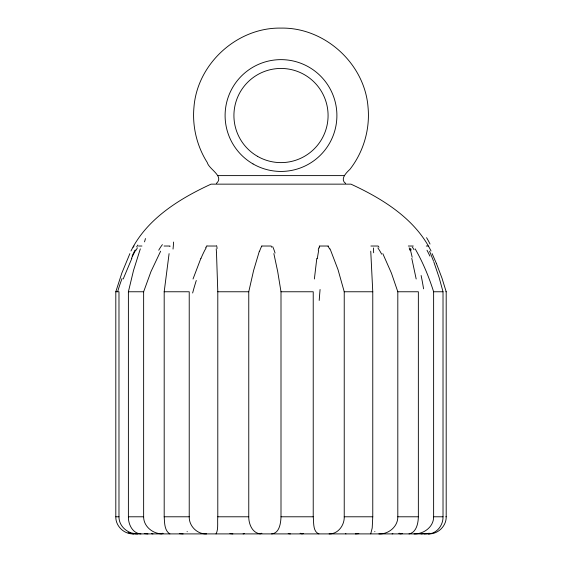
<?xml version="1.0" encoding="UTF-8"?>
<svg xmlns="http://www.w3.org/2000/svg" width="562" height="562" viewBox="0 0 562 562"><rect width="100%" height="100%" fill="white"/><g stroke="black" fill="none" stroke-linecap="round" stroke-linejoin="round"><path stroke-width="0.84" d="M216.496 252.816L217.796 291.762L217.796 516.787C217.29 522.246 218.576 529.355 216.047 533.9M370.751 251.2L372.768 291.762L372.768 516.787L372.206 527.978L370.73 533.823M273.863 253.624L277.677 271.453L281 291.762L281 516.787C280.775 523.053 279.525 533.296 271.636 533.9M382.806 253.624L391.426 273.118L397.812 291.762L418.353 291.762L418.353 516.787C418.247 523.173 416.449 532.544 409.024 533.9M330.077 248.868L338.008 269.62L344.232 291.762L344.232 516.787C344.541 525.182 338.071 534.202 329.114 533.9M397.812 291.762L397.812 516.787C397.98 526.636 388.419 534.476 378.879 533.9M433.836 261.955L439.07 277.382L443.018 291.762L443.018 516.787C443.263 524.971 437.081 533.478 428.532 533.879M436.428 263.508L441.978 278.141L446.193 291.762L446.193 516.787C446.446 526.06 438.016 534.216 428.785 533.9M415.178 248.868C422.94 262.384 428.932 276.911 433.625 291.762L433.625 516.787C433.738 526.938 423.629 534.251 414.053 533.9M169.928 246.556L169.97 246.023L164.062 246.023M169.879 533.9C164.308 530.605 164.603 522.519 164.188 516.787L164.188 291.762L169.092 253.624M314.376 278.991L316.82 258.33M260.368 533.879C252.296 533.176 248.664 523.896 248.762 516.787L248.762 291.762L253.595 270.519L259.349 251.2M140.957 533.9C132.597 533.563 128.199 524.22 128.389 516.787L128.389 291.762L133.559 270.301L140.317 248.868M318.218 250.167L318.731 247.807M133.215 533.9C123.991 534.216 115.554 526.06 115.807 516.787L115.807 291.762L121.821 273.118L129.878 253.624M162.088 533.879C152.864 533.858 143.528 526.439 143.64 516.787L143.64 291.762L150.939 271.657L160.634 251.2M193.026 278.991L200.88 258.33M123.204 278.991L131.873 258.33M130.981 250.975C146.893 218.773 179.489 198.695 211.059 184.146L350.948 184.146C382.518 198.695 415.128 218.773 431.04 250.975M133.138 247.245L133.482 246.634M136.06 250.167L137.423 247.807M133.608 246.402L134.072 246.023M206.156 247.807L204.828 250.167A118.722 114.606 62.3 0 0 200.985 258.38M216.342 183.458C224.652 176.25 208.881 169.211 207.294 162.58C196.869 146.169 192.12 126.324 193.981 106.97C197.417 63.478 237.382 27.257 281 28.1C324.618 27.257 364.583 63.478 368.019 106.97C370.182 129.077 363.593 151.817 349.929 169.338C346.564 172.45 339.567 179.292 345.658 183.458M392.88 533.612L392.121 533.9M244.393 533.612L243.093 533.9M423.291 533.612L421.043 533.9M303.459 533.612L301.632 533.879M358.844 533.612L355.416 533.9M427.696 533.612L424.148 533.9M402.603 533.612L399.912 533.879M217.466 175.611L344.534 175.611M138.533 246.023L141.926 246.023M207.287 246.023L215.787 246.023M261.878 246.023L271.158 246.023L271.699 247.245M319.223 246.023L328.44 246.023M370.899 246.023L378.107 246.023L378.978 247.245M408.293 246.023L413.302 246.023M426.277 246.023L428.174 246.023L428.56 246.704M115.807 291.762L118.982 291.762L118.982 516.787C118.814 526.622 128.389 534.3 137.852 533.9M128.389 291.762L143.64 291.762M164.188 291.762L189.225 291.762L189.225 516.787C188.944 526.06 197.262 534.406 206.584 533.9M217.796 291.762L248.762 291.762M281 291.762L313.224 291.762L313.224 516.787C313.926 522.274 312.641 531.582 318.907 533.9M344.232 291.762L372.768 291.762M433.625 291.762L443.018 291.762M445.842 291.762L446.193 291.762M115.807 516.787L118.982 516.787M128.389 516.787L143.64 516.787M164.188 516.787L189.225 516.787M217.796 516.787L248.762 516.787M281 516.787L313.224 516.787M344.232 516.787L372.768 516.787M397.812 516.787L418.353 516.787M433.625 516.787L443.018 516.787M445.842 516.787L446.193 516.787M132.92 533.9L429.08 533.9M232.886 533.9L229.886 533.612M183.121 533.9L179.299 533.612M147.954 533.9L144.237 533.612M290.364 533.9L288.201 533.612M152.976 533.9L151.389 533.612M345.953 533.9L345.497 533.647M133.468 533.879L129.45 533.036M128.951 532.839L128.115 532.467M432.122 253.624L436.393 263.423M429.579 251.2L433.534 261.126M409.199 247.807L409.803 250.167M411.777 258.33L416.175 278.991M216.222 248.868L216.468 252.317M132.126 256.075A62.249 27.053 -71.2 0 1 134.992 250.223M117.732 291.376A188.284 185.095 81.2 0 1 122.045 278.534M319.237 248.053A34.696 26.948 57.5 0 1 319.673 246.275M328.018 246.254A29.533 26.85 17.4 0 1 329.662 249.036M319.202 300.438A188.284 34.078 -88.4 0 1 320.073 289.5M317.312 258.731A118.722 61.63 81.8 0 1 318.661 250.596M426.558 237.677A36.523 8.676 71.7 0 1 430.028 244.027M427.008 250.223A62.249 27.053 71.2 0 1 429.874 256.075M373.674 252.788A36.523 17.682 69.6 0 1 373.442 247.975M377.896 247.926A62.249 56.657 45.5 0 1 381.654 254.157M421.121 275.499A188.284 106.787 -88 0 1 423.572 288.84M411.124 250.062A34.696 6.02 69.9 0 1 410.703 248.495M412.339 247.076A29.533 16.389 61.4 0 1 414.046 249.718M410.155 248.938A118.722 27.44 82.8 0 1 412.178 257.241M158.73 250.216A36.523 29.955 -57.8 0 1 162.404 244.625M173.567 242.039A62.249 18.398 -72.3 0 1 173.033 249.071M192.64 292.999A188.284 154.979 -87.2 0 1 196.293 280.487M259.581 251.284A36.523 33.678 37.9 0 1 261.822 245.994M272.703 246.627A62.249 53.074 -56.3 0 1 275.057 253.062M136.657 246.908A34.696 18.434 -66.5 0 1 137.852 245.032M145.446 238.541A29.533 3.674 -66.4 0 1 144.525 241.857M131.578 258.169A118.722 100.443 -76.8 0 1 135.765 249.964M205.748 247.61A34.696 32.09 -27.2 0 1 206.872 245.791M216.56 245.566A29.533 21.581 -54.4 0 1 217.129 248.453M133.419 533.303A13.952 3.962 21.1 0 1 132.646 533.233M399.912 533.317A13.945 6.196 -2.7 0 1 398.837 533.345M429.354 533.233A13.945 3.962 -21.1 0 1 428.581 533.303M374.924 531.589A13.952 0.597 -26.4 0 1 374.692 531.694M187.308 531.694A13.952 0.597 26.4 0 1 187.076 531.589M163.156 533.345A13.952 6.203 2.7 0 1 162.088 533.317M261.899 533.324A13.952 4.805 -17.6 0 1 261.049 533.345M300.951 533.345A13.952 4.805 17.6 0 1 300.101 533.324M257.459 156.306A47.082 47.082 0 0 0 328.082 115.54A47.082 47.082 0 0 0 257.459 74.76A47.082 47.082 0 0 0 257.459 156.306M253.048 163.942A55.898 55.898 0 0 0 336.898 115.54A55.898 55.898 0 0 0 253.055 67.124A55.898 55.898 0 0 0 253.048 163.942"/></g></svg>
